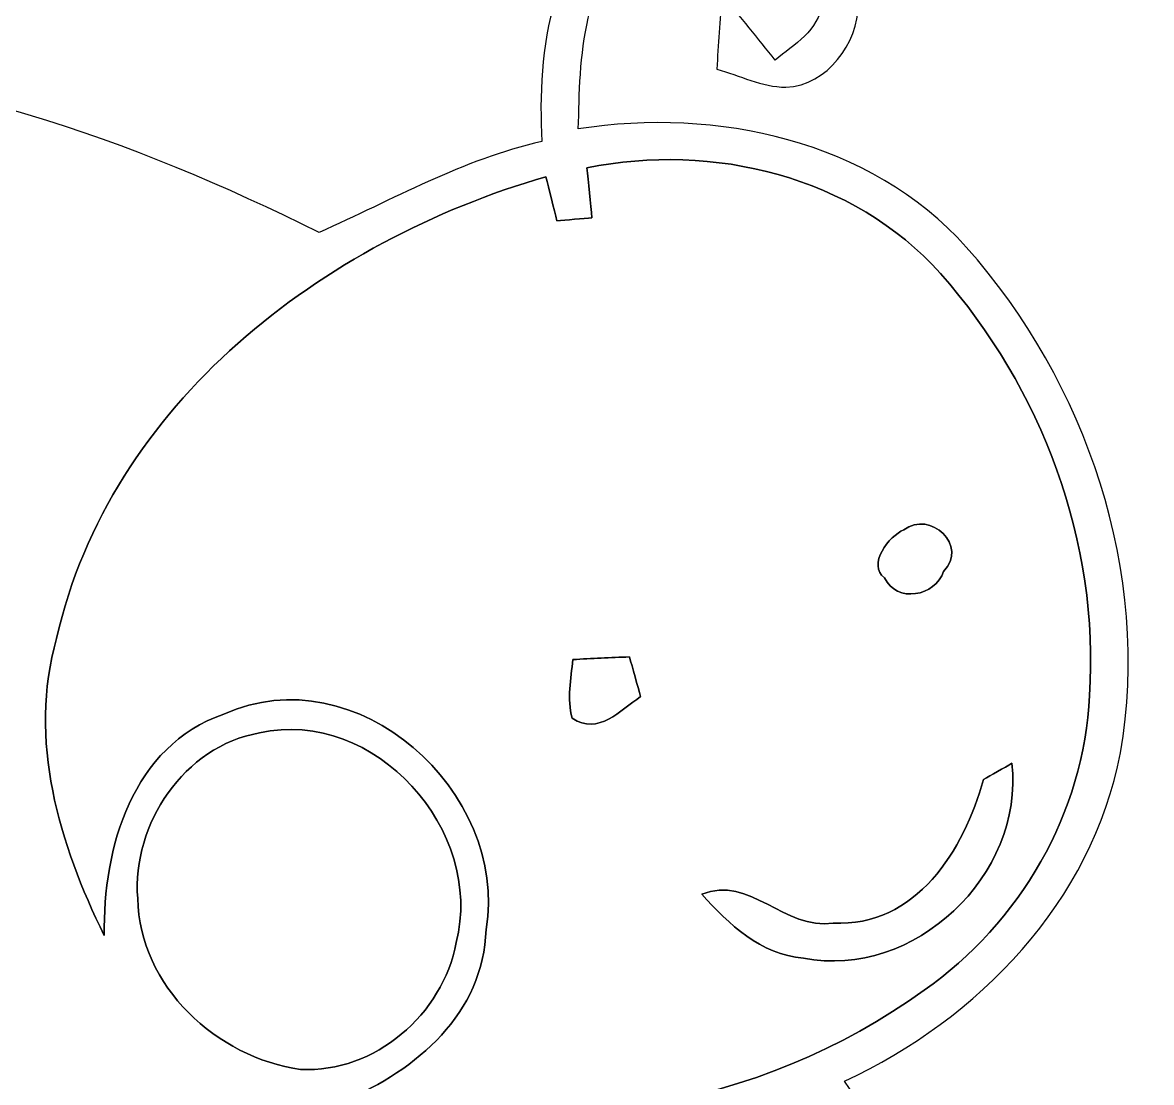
# Model space of a CAD drawing. Header units: centimetres. Extents: x -9.7 to 9.7, y -20.5 to 20.6.
# Drawn here: x -6.02 to -3.482, y -0.378 to 2.005 of the extents above; entities that cross this region are included whole.
import ezdxf

# ---------------------------------------------------------------- set-up
doc = ezdxf.new("R2010")
doc.units = ezdxf.units.CM
doc.header["$MEASUREMENT"] = 0
doc.layers.add('Camada 1', color=7, linetype='Continuous')

msp = doc.modelspace()

# ---------------------------------------------------------------- linework, layer by layer
at = {"layer": 'Camada 1'}
for points, knots in [([(-4.63161, 2.29834), (-4.43652, 2.40454), (-4.179, 2.25636), (-4.14019, 2.04645), (-4.14019, 2.04645), (-4.14301, 1.95721), (-4.2097, 1.86443), (-4.30388, 1.85914), (-4.30388, 1.85914), (-4.35821, 1.86019), (-4.40796, 1.8856), (-4.4591, 1.90005), (-4.4591, 1.90005), (-4.45628, 1.95509), (-4.45276, 2.01012), (-4.44746, 2.06445), (-4.44746, 2.06445), (-4.40548, 2.01824), (-4.36703, 1.96885), (-4.32788, 1.91981), (-4.32788, 1.91981), (-4.28659, 1.9565), (-4.22875, 1.98613), (-4.2238, 2.04752), (-4.2238, 2.04752), (-4.26544, 2.20839), (-4.4697, 2.30752), (-4.61503, 2.21438), (-4.61503, 2.21438), (-4.76708, 2.12266), (-4.76637, 1.92229), (-4.77061, 1.76564), (-4.77061, 1.76564), (-4.45947, 1.81397), (-4.11551, 1.74096), (-3.89854, 1.50001), (-3.89854, 1.50001), (-3.62795, 1.19627), (-3.48226, 0.76729), (-3.55177, 0.36264), (-3.55177, 0.36264), (-3.61562, 0.02892), (-3.87068, -0.23529), (-4.17194, -0.37499), (-4.17194, -0.37499), (-4.05589, -0.55633), (-3.87914, -0.68862), (-3.77155, -0.87629), (-3.77155, -0.87629), (-3.65266, -1.07843), (-3.56305, -1.33419), (-3.65936, -1.56316), (-3.65936, -1.56316), (-3.71897, -1.69262), (-3.8234, -1.81222), (-3.95958, -1.8616), (-3.95958, -1.8616), (-4.10316, -1.89688), (-4.20404, -1.77129), (-4.2813, -1.67111), (-4.2813, -1.67111), (-4.40055, -1.50741), (-4.50108, -1.3282), (-4.65278, -1.19097), (-4.65278, -1.19097), (-4.76108, -1.3596), (-4.89338, -1.52858), (-5.09164, -1.59244), (-5.09164, -1.59244), (-4.96429, -1.85067), (-4.90502, -2.14806), (-4.93713, -2.43487), (-4.93713, -2.43487), (-4.96217, -2.70262), (-5.28214, -2.87126), (-5.52484, -2.77247), (-5.52484, -2.77247), (-5.67901, -2.73755), (-5.75062, -2.58304), (-5.79966, -2.44863), (-5.79966, -2.44863), (-5.87162, -2.23731), (-5.91643, -2.01824), (-5.96406, -1.80092), (-5.96406, -1.80092), (-6.10446, -1.8609), (-6.24311, -1.92863), (-6.39375, -1.95932), (-6.39375, -1.95932), (-6.49498, -1.97943), (-6.59765, -1.95932), (-6.69924, -1.96037), (-6.69924, -1.96037), (-6.91268, -2.07222), (-7.1434, -2.14277), (-7.37941, -2.18722), (-7.37941, -2.18722), (-7.42738, -2.44052), (-7.43866, -2.72591), (-7.61929, -2.9284), (-7.61929, -2.9284), (-7.73077, -3.06105), (-7.91068, -3.11009), (-8.0779, -3.1069), (-8.0779, -3.1069), (-8.22606, -3.0995), (-8.35236, -2.98343), (-8.38129, -2.83986), (-8.38129, -2.83986), (-8.45255, -2.58514), (-8.35836, -2.32903), (-8.30086, -2.08245), (-8.30086, -2.08245), (-8.38165, -2.14911), (-8.43808, -2.2433), (-8.5291, -2.29834), (-8.5291, -2.29834), (-8.65928, -2.3809), (-8.80991, -2.42641), (-8.96161, -2.44863), (-8.96161, -2.44863), (-9.0819, -2.4652), (-9.22443, -2.4317), (-9.27487, -2.30893), (-9.27487, -2.30893), (-9.07062, -2.19533), (-8.7831, -2.0521), (-8.79369, -1.77977), (-8.79369, -1.77977), (-8.85366, -1.62701), (-8.9034, -1.46931), (-8.91327, -1.30422), (-8.91327, -1.30422), (-8.95772, -0.6177), (-8.80638, 0.07338), (-8.53087, 0.70061), (-8.53087, 0.70061), (-8.37599, 1.03681), (-8.17845, 1.37266), (-7.87047, 1.59066), (-7.87047, 1.59066), (-7.52827, 1.81856), (-7.11164, 1.92617), (-6.70207, 1.91452), (-6.70207, 1.91452), (-6.22864, 1.90253), (-5.77356, 1.74201), (-5.3534, 1.53282), (-5.3534, 1.53282), (-5.18865, 1.60619), (-5.03025, 1.69686), (-4.85281, 1.73743), (-4.85281, 1.73743), (-4.86268, 1.93957), (-4.83658, 2.19816), (-4.63161, 2.29834)], [0, 0, 0, 0, 0.025, 0.025, 0.025, 0.025, 0.05, 0.05, 0.05, 0.05, 0.075, 0.075, 0.075, 0.075, 0.1, 0.1, 0.1, 0.1, 0.125, 0.125, 0.125, 0.125, 0.15, 0.15, 0.15, 0.15, 0.175, 0.175, 0.175, 0.175, 0.2, 0.2, 0.2, 0.2, 0.225, 0.225, 0.225, 0.225, 0.25, 0.25, 0.25, 0.25, 0.275, 0.275, 0.275, 0.275, 0.3, 0.3, 0.3, 0.3, 0.325, 0.325, 0.325, 0.325, 0.35, 0.35, 0.35, 0.35, 0.375, 0.375, 0.375, 0.375, 0.4, 0.4, 0.4, 0.4, 0.425, 0.425, 0.425, 0.425, 0.45, 0.45, 0.45, 0.45, 0.475, 0.475, 0.475, 0.475, 0.5, 0.5, 0.5, 0.5, 0.525, 0.525, 0.525, 0.525, 0.55, 0.55, 0.55, 0.55, 0.575, 0.575, 0.575, 0.575, 0.6, 0.6, 0.6, 0.6, 0.625, 0.625, 0.625, 0.625, 0.65, 0.65, 0.65, 0.65, 0.675, 0.675, 0.675, 0.675, 0.7, 0.7, 0.7, 0.7, 0.725, 0.725, 0.725, 0.725, 0.75, 0.75, 0.75, 0.75, 0.775, 0.775, 0.775, 0.775, 0.8, 0.8, 0.8, 0.8, 0.825, 0.825, 0.825, 0.825, 0.85, 0.85, 0.85, 0.85, 0.875, 0.875, 0.875, 0.875, 0.9, 0.9, 0.9, 0.9, 0.925, 0.925, 0.925, 0.925, 0.95, 0.95, 0.95, 0.95, 1, 1, 1, 1]), ([(-4.75121, 1.67815), (-4.75121, 1.67815), (-4.75121, 1.67815), (-4.75121, 1.67815), (-4.75121, 1.67815), (-4.74839, 1.64994), (-4.74274, 1.59385), (-4.73991, 1.56562), (-4.73991, 1.56562), (-4.75933, 1.5642), (-4.79882, 1.56069), (-4.81858, 1.55928), (-4.81858, 1.55928), (-4.82494, 1.58396), (-4.83729, 1.63335), (-4.84363, 1.65805), (-4.84363, 1.65805), (-5.34353, 1.51341), (-5.824, 1.14899), (-5.94359, 0.62018), (-5.94359, 0.62018), (-6.00816, 0.39229), (-5.93794, 0.15768), (-5.83635, -0.04762), (-5.83635, -0.04762), (-5.83988, 0.14886), (-5.77285, 0.37923), (-5.56789, 0.44979), (-5.56789, 0.44979), (-5.26979, 0.5849), (-4.92583, 0.27552), (-4.97804, -0.03422), (-4.97804, -0.03422), (-4.98298, -0.22119), (-5.13503, -0.35207), (-5.2959, -0.41839), (-5.2959, -0.41839), (-4.8521, -0.51152), (-4.36421, -0.44097), (-3.99308, -0.17039), (-3.99308, -0.17039), (-3.77859, -0.02046), (-3.63255, 0.22895), (-3.62162, 0.49176), (-3.62162, 0.49176), (-3.59762, 0.83572), (-3.72957, 1.18356), (-3.95639, 1.44073), (-3.95639, 1.44073), (-4.15325, 1.65946), (-4.46829, 1.73567), (-4.75121, 1.67815)], [0, 0, 0, 0, 0.0714286, 0.0714286, 0.0714286, 0.0714286, 0.1428571, 0.1428571, 0.1428571, 0.1428571, 0.2142857, 0.2142857, 0.2142857, 0.2142857, 0.2857143, 0.2857143, 0.2857143, 0.2857143, 0.3571429, 0.3571429, 0.3571429, 0.3571429, 0.4285714, 0.4285714, 0.4285714, 0.4285714, 0.5, 0.5, 0.5, 0.5, 0.5714286, 0.5714286, 0.5714286, 0.5714286, 0.6428571, 0.6428571, 0.6428571, 0.6428571, 0.7142857, 0.7142857, 0.7142857, 0.7142857, 0.7857143, 0.7857143, 0.7857143, 0.7857143, 0.8571429, 0.8571429, 0.8571429, 0.8571429, 1, 1, 1, 1]), ([(-4.03895, 0.86395), (-3.97968, 0.91015), (-3.8929, 0.82727), (-3.94935, 0.77082), (-3.94935, 0.77082), (-3.96804, 0.71437), (-4.05518, 0.69885), (-4.08235, 0.75635), (-4.08235, 0.75635), (-4.12184, 0.78493), (-4.07212, 0.8516), (-4.03895, 0.86395)], [0, 0, 0, 0, 0.25, 0.25, 0.25, 0.25, 0.5, 0.5, 0.5, 0.5, 1, 1, 1, 1]), ([(-4.78296, 0.57255), (-4.74062, 0.57538), (-4.6983, 0.57714), (-4.65561, 0.57855), (-4.65561, 0.57855), (-4.64925, 0.55633), (-4.6369, 0.51152), (-4.63055, 0.4893), (-4.63055, 0.4893), (-4.67713, 0.45826), (-4.72475, 0.40181), (-4.78437, 0.44062), (-4.78437, 0.44062), (-4.79672, 0.48436), (-4.7872, 0.52916), (-4.78296, 0.57255)], [0, 0, 0, 0, 0.2, 0.2, 0.2, 0.2, 0.4, 0.4, 0.4, 0.4, 0.6, 0.6, 0.6, 0.6, 1, 1, 1, 1]), ([(-5.48745, 0.40781), (-5.48745, 0.40781), (-5.48745, 0.40781), (-5.48745, 0.40781), (-5.48745, 0.40781), (-5.65714, 0.37747), (-5.77391, 0.20319), (-5.76121, 0.03562), (-5.76121, 0.03562), (-5.75663, -0.16228), (-5.58375, -0.32208), (-5.39503, -0.3489), (-5.39503, -0.3489), (-5.2271, -0.35665), (-5.07576, -0.22542), (-5.04506, -0.06349), (-5.04506, -0.06349), (-4.98122, 0.18803), (-5.2271, 0.46531), (-5.48745, 0.40781)], [0, 0, 0, 0, 0.1666667, 0.1666667, 0.1666667, 0.1666667, 0.3333333, 0.3333333, 0.3333333, 0.3333333, 0.5, 0.5, 0.5, 0.5, 0.6666667, 0.6666667, 0.6666667, 0.6666667, 1, 1, 1, 1]), ([(-3.86009, 0.30268), (-3.84386, 0.31184), (-3.81212, 0.33019), (-3.79589, 0.33937), (-3.79589, 0.33937), (-3.76836, 0.08712), (-4.01496, -0.14639), (-4.26473, -0.09877), (-4.26473, -0.09877), (-4.36104, -0.09065), (-4.43194, -0.02222), (-4.49333, 0.04514), (-4.49333, 0.04514), (-4.38431, 0.0889), (-4.30705, -0.03703), (-4.19805, -0.01975), (-4.19805, -0.01975), (-4.01214, -0.02998), (-3.90243, 0.14498), (-3.86009, 0.30268)], [0, 0, 0, 0, 0.1666667, 0.1666667, 0.1666667, 0.1666667, 0.3333333, 0.3333333, 0.3333333, 0.3333333, 0.5, 0.5, 0.5, 0.5, 0.6666667, 0.6666667, 0.6666667, 0.6666667, 1, 1, 1, 1])]:
    msp.add_open_spline(points, degree=3, knots=knots, dxfattribs=at)
at = {"layer": 'Camada 1', "color": 7}
for points, knots in [([(-4.75121, 1.67815), (-4.46829, 1.73567), (-4.15325, 1.65946), (-3.95639, 1.44073), (-3.95639, 1.44073), (-3.72957, 1.18356), (-3.59762, 0.83572), (-3.62162, 0.49176), (-3.62162, 0.49176), (-3.63255, 0.22895), (-3.77859, -0.02046), (-3.99308, -0.17039), (-3.99308, -0.17039), (-4.36421, -0.44097), (-4.8521, -0.51152), (-5.2959, -0.41839), (-5.2959, -0.41839), (-5.13503, -0.35207), (-4.98298, -0.22119), (-4.97804, -0.03422), (-4.97804, -0.03422), (-4.92583, 0.27552), (-5.26979, 0.5849), (-5.56789, 0.44979), (-5.56789, 0.44979), (-5.77285, 0.37923), (-5.83988, 0.14886), (-5.83635, -0.04762), (-5.83635, -0.04762), (-5.93794, 0.15768), (-6.00816, 0.39229), (-5.94359, 0.62018), (-5.94359, 0.62018), (-5.824, 1.14899), (-5.34353, 1.51341), (-4.84363, 1.65805), (-4.84363, 1.65805), (-4.83729, 1.63335), (-4.82494, 1.58396), (-4.81858, 1.55928), (-4.81858, 1.55928), (-4.79882, 1.56069), (-4.75933, 1.5642), (-4.73991, 1.56562), (-4.73991, 1.56562), (-4.74274, 1.59385), (-4.74839, 1.64994), (-4.75121, 1.67815)], [0, 0, 0, 0, 0.0769231, 0.0769231, 0.0769231, 0.0769231, 0.1538462, 0.1538462, 0.1538462, 0.1538462, 0.2307692, 0.2307692, 0.2307692, 0.2307692, 0.3076923, 0.3076923, 0.3076923, 0.3076923, 0.3846154, 0.3846154, 0.3846154, 0.3846154, 0.4615385, 0.4615385, 0.4615385, 0.4615385, 0.5384615, 0.5384615, 0.5384615, 0.5384615, 0.6153846, 0.6153846, 0.6153846, 0.6153846, 0.6923077, 0.6923077, 0.6923077, 0.6923077, 0.7692308, 0.7692308, 0.7692308, 0.7692308, 0.8461538, 0.8461538, 0.8461538, 0.8461538, 1, 1, 1, 1]), ([(-4.03895, 0.86395), (-4.03895, 0.86395), (-4.03895, 0.86395), (-4.03895, 0.86395), (-4.03895, 0.86395), (-4.07212, 0.8516), (-4.12184, 0.78493), (-4.08235, 0.75635), (-4.08235, 0.75635), (-4.05518, 0.69885), (-3.96804, 0.71437), (-3.94935, 0.77082), (-3.94935, 0.77082), (-3.8929, 0.82727), (-3.97968, 0.91015), (-4.03895, 0.86395)], [0, 0, 0, 0, 0.2, 0.2, 0.2, 0.2, 0.4, 0.4, 0.4, 0.4, 0.6, 0.6, 0.6, 0.6, 1, 1, 1, 1]), ([(-4.78296, 0.57255), (-4.78296, 0.57255), (-4.78296, 0.57255), (-4.78296, 0.57255), (-4.78296, 0.57255), (-4.7872, 0.52916), (-4.79672, 0.48436), (-4.78437, 0.44062), (-4.78437, 0.44062), (-4.72475, 0.40181), (-4.67713, 0.45826), (-4.63055, 0.4893), (-4.63055, 0.4893), (-4.6369, 0.51152), (-4.64925, 0.55633), (-4.65561, 0.57855), (-4.65561, 0.57855), (-4.6983, 0.57714), (-4.74062, 0.57538), (-4.78296, 0.57255)], [0, 0, 0, 0, 0.1666667, 0.1666667, 0.1666667, 0.1666667, 0.3333333, 0.3333333, 0.3333333, 0.3333333, 0.5, 0.5, 0.5, 0.5, 0.6666667, 0.6666667, 0.6666667, 0.6666667, 1, 1, 1, 1]), ([(-5.48745, 0.40781), (-5.2271, 0.46531), (-4.98122, 0.18803), (-5.04506, -0.06349), (-5.04506, -0.06349), (-5.07576, -0.22542), (-5.2271, -0.35665), (-5.39503, -0.3489), (-5.39503, -0.3489), (-5.58375, -0.32208), (-5.75663, -0.16228), (-5.76121, 0.03562), (-5.76121, 0.03562), (-5.77391, 0.20319), (-5.65714, 0.37747), (-5.48745, 0.40781)], [0, 0, 0, 0, 0.2, 0.2, 0.2, 0.2, 0.4, 0.4, 0.4, 0.4, 0.6, 0.6, 0.6, 0.6, 1, 1, 1, 1]), ([(-3.86009, 0.30268), (-3.86009, 0.30268), (-3.86009, 0.30268), (-3.86009, 0.30268), (-3.86009, 0.30268), (-3.90243, 0.14498), (-4.01214, -0.02998), (-4.19805, -0.01975), (-4.19805, -0.01975), (-4.30705, -0.03703), (-4.38431, 0.0889), (-4.49333, 0.04514), (-4.49333, 0.04514), (-4.43194, -0.02222), (-4.36104, -0.09065), (-4.26473, -0.09877), (-4.26473, -0.09877), (-4.01496, -0.14639), (-3.76836, 0.08712), (-3.79589, 0.33937), (-3.79589, 0.33937), (-3.81212, 0.33019), (-3.84386, 0.31184), (-3.86009, 0.30268)], [0, 0, 0, 0, 0.1428571, 0.1428571, 0.1428571, 0.1428571, 0.2857143, 0.2857143, 0.2857143, 0.2857143, 0.4285714, 0.4285714, 0.4285714, 0.4285714, 0.5714286, 0.5714286, 0.5714286, 0.5714286, 0.7142857, 0.7142857, 0.7142857, 0.7142857, 1, 1, 1, 1])]:
    msp.add_open_spline(points, degree=3, knots=knots, dxfattribs=at)

doc.saveas('drawing.dxf')
